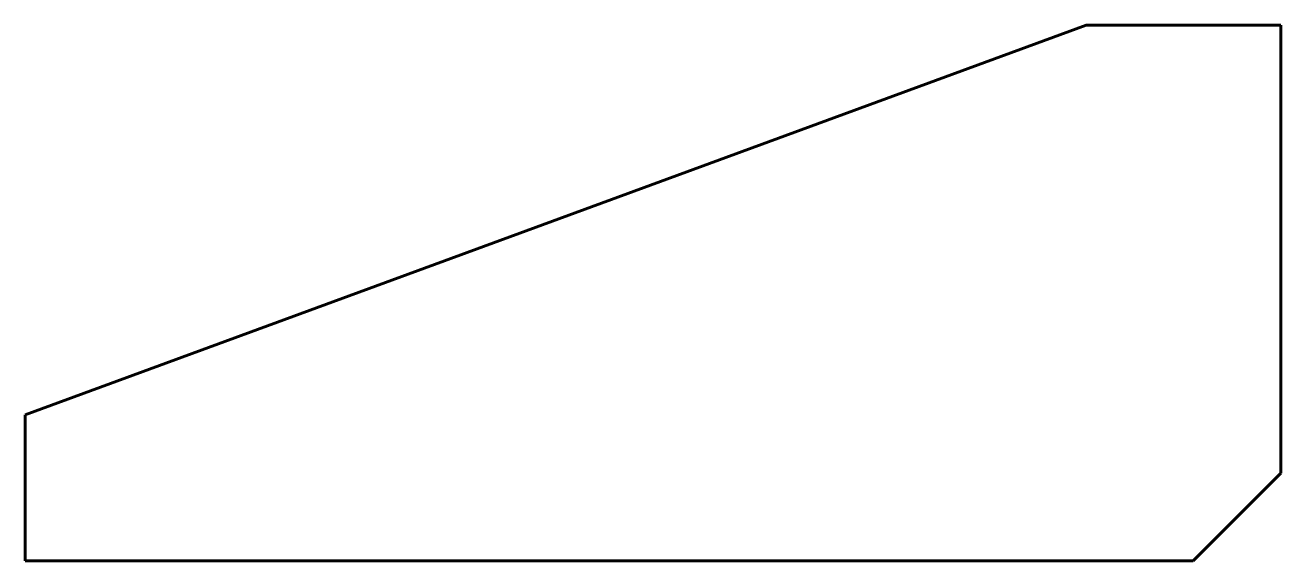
# Model space of a CAD drawing. Header units: millimetres. Extents: x 0 to 129, y 0 to 55.
import ezdxf

# ---------------------------------------------------------------- set-up
doc = ezdxf.new("R2010")
doc.units = ezdxf.units.MM
doc.linetypes.add('K5LT_BASIC', pattern=[0])
doc.layers.add('Системный слой', color=7, linetype='Continuous')

msp = doc.modelspace()

# ---------------------------------------------------------------- linework, layer by layer
at = {"layer": 'Системный слой', "color": 150, "linetype": 'K5LT_BASIC', "lineweight": 60, "true_color": 0x0080ff}
for p, q in [((109, 55), (0, 15)), ((129, 55), (109, 55)), ((129, 55), (129, 9)), ((0, 0), (0, 15)), ((129, 9), (120, 0)), ((120, 0), (0, 0))]:
    msp.add_line(p, q, dxfattribs=at)

doc.saveas('drawing.dxf')
